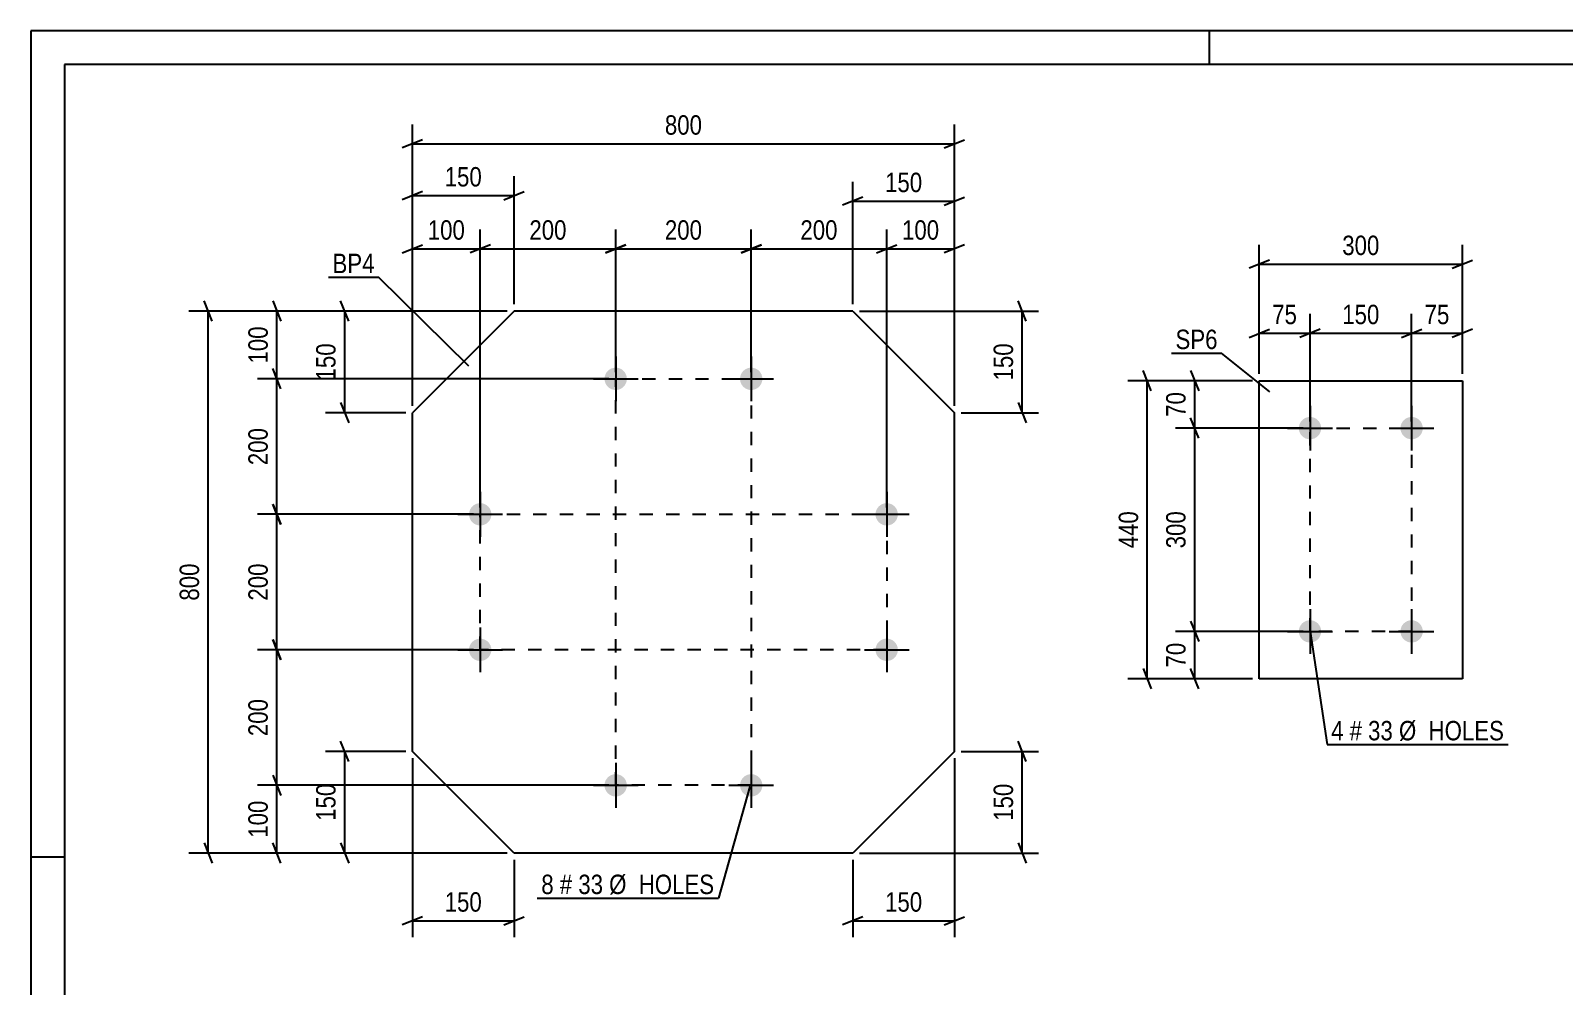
# Model space of a CAD drawing. Header units: millimetres. Extents: x 0 to 594, y 0 to 420.
# Drawn here: x 0 to 226.4, y 278.9 to 420 of the extents above; entities that cross this region are included whole.
import ezdxf

# ---------------------------------------------------------------- set-up
doc = ezdxf.new("R2010")
doc.units = ezdxf.units.MM
doc.linetypes.add('DXK_LINE_DOT2', pattern=[3.9198, 1.9599, -1.9599])
doc.styles.add('Arial Narrow', font='ARIALN.TTF', dxfattribs={"height": 0.2})

# ---------------------------------------------------------------- blocks, each defined once
blk = doc.blocks.new('Unknown-284934298-1134')
at = {"color": 5, "linetype": 'Continuous'}
for p, q in [((594, 420), (0, 420)), ((0, 420), (0, 0)), ((174, 415), (174, 420)), ((589, 415), (5, 415)), ((5, 415), (5, 5)), ((5, 298), (0, 298))]:
    blk.add_line(p, q, dxfattribs=at)
blk = doc.blocks.new('Part-284934298-6019 - 6018')
at = {"color": 2, "linetype": 'Continuous'}
for p, q in [((71.35, 378.61), (56.35, 363.61)), ((121.35, 378.61), (71.35, 378.61)), ((121.35, 378.61), (136.35, 363.61)), ((56.35, 313.61), (56.35, 363.61)), ((136.35, 313.61), (136.35, 363.61)), ((71.35, 298.61), (56.35, 313.61)), ((136.35, 313.61), (121.35, 298.61)), ((121.35, 298.61), (71.35, 298.61))]:
    blk.add_line(p, q, dxfattribs=at)
blk = doc.blocks.new('Bolt-284934298-6020 - 6018')
at = {"linetype": 'Continuous'}
for points in [[(86.35, 370.26, -1), (86.35, 366.96, -1)], [(106.35, 370.26, -1), (106.35, 366.96, -1)], [(66.35, 350.26, -1), (66.35, 346.96, -1)], [(126.35, 350.26, -1), (126.35, 346.96, -1)], [(66.35, 330.26, -1), (66.35, 326.96, -1)], [(126.35, 330.26, -1), (126.35, 326.96, -1)], [(86.35, 310.26, -1), (86.35, 306.96, -1)], [(106.35, 310.26, -1), (106.35, 306.96, -1)]]:
    blk.add_hatch(color=1, dxfattribs=at).paths.add_polyline_path(points)
at = {"color": 1, "linetype": 'Continuous'}
for p, q in [((86.35, 371.91), (86.35, 365.31)), ((106.35, 371.91), (106.35, 365.31)), ((83.05, 368.61), (89.65, 368.61)), ((103.05, 368.61), (109.65, 368.61)), ((66.35, 351.91), (66.35, 345.31)), ((126.35, 351.91), (126.35, 345.31)), ((63.05, 348.61), (69.65, 348.61)), ((123.05, 348.61), (129.65, 348.61)), ((66.35, 331.91), (66.35, 325.31)), ((126.35, 331.91), (126.35, 325.31)), ((63.05, 328.61), (69.65, 328.61)), ((123.05, 328.61), (129.65, 328.61)), ((86.35, 311.91), (86.35, 305.31)), ((106.35, 311.91), (106.35, 305.31)), ((83.05, 308.61), (89.65, 308.61)), ((103.05, 308.61), (109.65, 308.61))]:
    blk.add_line(p, q, dxfattribs=at)
blk = doc.blocks.new('Part-284934298-6135 - 6134')
at = {"color": 2, "linetype": 'Continuous'}
for p, q in [((181.33, 324.33), (181.33, 368.33)), ((181.33, 368.33), (211.33, 368.33)), ((211.33, 368.33), (211.33, 324.33)), ((211.33, 324.33), (181.33, 324.33))]:
    blk.add_line(p, q, dxfattribs=at)
blk = doc.blocks.new('Bolt-284934298-6136 - 6134')
at = {"linetype": 'Continuous'}
for points in [[(188.83, 362.98, -1), (188.83, 359.68, -1)], [(203.83, 362.98, -1), (203.83, 359.68, -1)], [(188.83, 332.98, -1), (188.83, 329.68, -1)], [(203.83, 332.98, -1), (203.83, 329.68, -1)]]:
    blk.add_hatch(color=1, dxfattribs=at).paths.add_polyline_path(points)
at = {"color": 1, "linetype": 'Continuous'}
for p, q in [((188.83, 364.63), (188.83, 358.03)), ((203.83, 364.63), (203.83, 358.03)), ((185.53, 361.33), (192.13, 361.33)), ((200.53, 361.33), (207.13, 361.33)), ((188.83, 334.63), (188.83, 328.03)), ((203.83, 334.63), (203.83, 328.03)), ((185.53, 331.33), (192.13, 331.33)), ((200.53, 331.33), (207.13, 331.33))]:
    blk.add_line(p, q, dxfattribs=at)
blk = doc.blocks.new('Rectangle-284934298-8695 - 6018')
at = {"color": 1, "linetype": 'DXK_LINE_DOT2'}
blk.add_lwpolyline([(86.35, 368.61), (106.35, 368.61), (106.35, 308.61), (86.35, 308.61), (86.35, 368.61)], close=True, dxfattribs=at)
blk = doc.blocks.new('Rectangle-284934298-8914 - 6134')
at = {"color": 1, "linetype": 'DXK_LINE_DOT2'}
blk.add_lwpolyline([(188.83, 361.33), (203.83, 361.33), (203.83, 331.33), (188.83, 331.33), (188.83, 361.33)], close=True, dxfattribs=at)
blk = doc.blocks.new('Rectangle-284934298-8705 - 6018')
at = {"color": 1, "linetype": 'DXK_LINE_DOT2'}
blk.add_lwpolyline([(66.35, 348.61), (126.35, 348.61), (126.35, 328.61), (66.35, 328.61), (66.35, 348.61)], close=True, dxfattribs=at)
blk = doc.blocks.new('StraightDimension-284934298-6352 - 6018')
at = {"color": 7, "linetype": 'Continuous'}
for p, q in [((136.35, 312.61), (136.35, 286.21)), ((121.35, 297.61), (121.35, 286.21)), ((122.85, 289.21), (119.85, 288.01)), ((121.35, 288.61), (136.35, 288.61)), ((134.85, 288.01), (137.85, 289.21))]:
    blk.add_line(p, q, dxfattribs=at)
at = {"color": 0}
blk.add_wipeout([(132.19, 289.36), (132.19, 293.56), (125.51, 293.56), (125.51, 289.36)], dxfattribs=at)
at = {"color": 3, "style": 'Arial Narrow'}
blk.add_text('150', height=2.863, dxfattribs=at).set_placement((126.11, 289.96))
blk = doc.blocks.new('StraightDimension-284934298-6384 - 6018')
at = {"color": 7, "linetype": 'Continuous'}
for p, q in [((126.35, 349.61), (126.35, 390.65)), ((136.35, 364.61), (136.35, 390.65)), ((124.85, 387.2), (127.85, 388.4)), ((126.35, 387.8), (136.35, 387.8)), ((137.85, 388.4), (134.85, 387.2))]:
    blk.add_line(p, q, dxfattribs=at)
at = {"color": 0}
blk.add_wipeout([(134.69, 388.55), (134.69, 392.75), (128.01, 392.75), (128.01, 388.55)], dxfattribs=at)
at = {"color": 3, "style": 'Arial Narrow'}
blk.add_text('100', height=2.863, dxfattribs=at).set_placement((128.61, 389.15))
blk = doc.blocks.new('StraightDimension-284934298-6356 - 6018')
at = {"color": 7, "linetype": 'Continuous'}
for p, q in [((56.35, 312.61), (56.35, 286.21)), ((71.35, 297.61), (71.35, 286.21)), ((57.85, 289.21), (54.85, 288.01)), ((56.35, 288.61), (71.35, 288.61)), ((69.85, 288.01), (72.85, 289.21))]:
    blk.add_line(p, q, dxfattribs=at)
at = {"color": 0}
blk.add_wipeout([(67.19, 289.36), (67.19, 293.56), (60.51, 293.56), (60.51, 289.36)], dxfattribs=at)
at = {"color": 3, "style": 'Arial Narrow'}
blk.add_text('150', height=2.863, dxfattribs=at).set_placement((61.11, 289.96))
blk = doc.blocks.new('StraightDimension-284934298-6360 - 6018')
at = {"color": 7, "linetype": 'Continuous'}
for p, q in [((121.35, 379.61), (121.35, 397.67)), ((136.35, 364.61), (136.35, 397.67)), ((122.85, 395.42), (119.85, 394.22)), ((121.35, 394.82), (136.35, 394.82)), ((134.85, 394.22), (137.85, 395.42))]:
    blk.add_line(p, q, dxfattribs=at)
at = {"color": 0}
blk.add_wipeout([(132.19, 395.57), (132.19, 399.77), (125.51, 399.77), (125.51, 395.57)], dxfattribs=at)
at = {"color": 3, "style": 'Arial Narrow'}
blk.add_text('150', height=2.863, dxfattribs=at).set_placement((126.11, 396.17))
blk = doc.blocks.new('StraightDimension-284934298-6364 - 6018')
at = {"color": 7, "linetype": 'Continuous'}
for p, q in [((56.35, 364.61), (56.35, 398.5)), ((71.35, 379.61), (71.35, 398.5)), ((57.85, 396.25), (54.85, 395.05)), ((69.85, 395.05), (72.85, 396.25)), ((56.35, 395.65), (71.35, 395.65))]:
    blk.add_line(p, q, dxfattribs=at)
at = {"color": 0}
blk.add_wipeout([(67.19, 396.4), (67.19, 400.6), (60.51, 400.6), (60.51, 396.4)], dxfattribs=at)
at = {"color": 3, "style": 'Arial Narrow'}
blk.add_text('150', height=2.863, dxfattribs=at).set_placement((61.11, 397))
blk = doc.blocks.new('StraightDimension-284934298-6368 - 6018')
at = {"color": 7, "linetype": 'Continuous'}
for p, q in [((122.35, 378.61), (148.75, 378.61)), ((146.95, 377.11), (145.75, 380.11)), ((146.35, 363.61), (146.35, 378.61)), ((145.75, 365.11), (146.95, 362.11)), ((137.35, 363.61), (148.75, 363.61))]:
    blk.add_line(p, q, dxfattribs=at)
at = {"color": 0}
blk.add_wipeout([(145.6, 374.45), (141.4, 374.45), (141.4, 367.77), (145.6, 367.77)], dxfattribs=at)
at = {"color": 3, "style": 'Arial Narrow'}
blk.add_text('150', height=2.863, rotation=90.0002, dxfattribs=at).set_placement((145, 368.37))
blk = doc.blocks.new('StraightDimension-284934298-6372 - 6018')
at = {"color": 7, "linetype": 'Continuous'}
for p, q in [((146.95, 312.11), (145.75, 315.11)), ((137.35, 313.61), (148.75, 313.61)), ((146.35, 298.61), (146.35, 313.61)), ((145.75, 300.11), (146.95, 297.11)), ((122.35, 298.61), (148.75, 298.61))]:
    blk.add_line(p, q, dxfattribs=at)
at = {"color": 0}
blk.add_wipeout([(145.6, 309.45), (141.4, 309.45), (141.4, 302.77), (145.6, 302.77)], dxfattribs=at)
at = {"color": 3, "style": 'Arial Narrow'}
blk.add_text('150', height=2.863, rotation=90.0002, dxfattribs=at).set_placement((145, 303.37))
blk = doc.blocks.new('StraightDimension-284934298-6376 - 6018')
at = {"color": 7, "linetype": 'Continuous'}
for p, q in [((70.35, 378.61), (43.5, 378.61)), ((46.95, 377.11), (45.75, 380.11)), ((46.35, 363.61), (46.35, 378.61)), ((45.75, 365.11), (46.95, 362.11)), ((55.35, 363.61), (43.5, 363.61))]:
    blk.add_line(p, q, dxfattribs=at)
at = {"color": 0}
blk.add_wipeout([(45.6, 374.45), (41.4, 374.45), (41.4, 367.77), (45.6, 367.77)], dxfattribs=at)
at = {"color": 3, "style": 'Arial Narrow'}
blk.add_text('150', height=2.863, rotation=90.0002, dxfattribs=at).set_placement((45, 368.37))
blk = doc.blocks.new('StraightDimension-284934298-6380 - 6018')
at = {"color": 7, "linetype": 'Continuous'}
for p, q in [((46.95, 312.11), (45.75, 315.11)), ((55.35, 313.61), (43.5, 313.61)), ((46.35, 298.61), (46.35, 313.61)), ((45.75, 300.11), (46.95, 297.11)), ((70.35, 298.61), (43.5, 298.61))]:
    blk.add_line(p, q, dxfattribs=at)
at = {"color": 0}
blk.add_wipeout([(45.6, 309.45), (41.4, 309.45), (41.4, 302.77), (45.6, 302.77)], dxfattribs=at)
at = {"color": 3, "style": 'Arial Narrow'}
blk.add_text('150', height=2.863, rotation=90.0002, dxfattribs=at).set_placement((45, 303.37))
blk = doc.blocks.new('StraightDimension-284934298-6388 - 6018')
at = {"color": 7, "linetype": 'Continuous'}
for p, q in [((56.35, 364.61), (56.35, 390.65)), ((66.35, 349.61), (66.35, 390.65)), ((54.85, 387.2), (57.85, 388.4)), ((56.35, 387.8), (66.35, 387.8)), ((67.85, 388.4), (64.85, 387.2))]:
    blk.add_line(p, q, dxfattribs=at)
at = {"color": 0}
blk.add_wipeout([(64.69, 388.55), (64.69, 392.75), (58.01, 392.75), (58.01, 388.55)], dxfattribs=at)
at = {"color": 3, "style": 'Arial Narrow'}
blk.add_text('100', height=2.863, dxfattribs=at).set_placement((58.61, 389.15))
blk = doc.blocks.new('StraightDimension-284934298-12539 - 6018')
at = {"color": 7, "linetype": 'Continuous'}
for p, q in [((36.94, 367.11), (35.74, 370.11)), ((85.35, 368.61), (33.49, 368.61)), ((36.34, 348.61), (36.34, 368.61)), ((65.35, 348.61), (33.49, 348.61)), ((35.74, 350.11), (36.94, 347.11))]:
    blk.add_line(p, q, dxfattribs=at)
at = {"color": 0}
blk.add_wipeout([(35.59, 361.95), (31.39, 361.95), (31.39, 355.27), (35.59, 355.27)], dxfattribs=at)
at = {"color": 3, "style": 'Arial Narrow'}
blk.add_text('200', height=2.863, rotation=90.0002, dxfattribs=at).set_placement((34.99, 355.87))
blk = doc.blocks.new('StraightDimension-284934298-6404 - 6018')
at = {"color": 7, "linetype": 'Continuous'}
for p, q in [((56.35, 364.61), (56.35, 406.15)), ((136.35, 364.61), (136.35, 406.15)), ((57.85, 403.9), (54.85, 402.7)), ((56.35, 403.3), (136.35, 403.3)), ((134.85, 402.7), (137.85, 403.9))]:
    blk.add_line(p, q, dxfattribs=at)
at = {"color": 0}
blk.add_wipeout([(99.69, 404.05), (99.69, 408.25), (93.01, 408.25), (93.01, 404.05)], dxfattribs=at)
at = {"color": 3, "style": 'Arial Narrow'}
blk.add_text('800', height=2.863, dxfattribs=at).set_placement((93.61, 404.65))
blk = doc.blocks.new('StraightDimension-284934298-6408 - 6018')
at = {"color": 7, "linetype": 'Continuous'}
for p, q in [((70.35, 378.61), (33.49, 378.61)), ((35.74, 380.11), (36.94, 377.11)), ((36.34, 368.61), (36.34, 378.61)), ((36.94, 367.11), (35.74, 370.11)), ((85.35, 368.61), (33.49, 368.61))]:
    blk.add_line(p, q, dxfattribs=at)
at = {"color": 0}
blk.add_wipeout([(35.59, 376.95), (31.39, 376.95), (31.39, 370.27), (35.59, 370.27)], dxfattribs=at)
at = {"color": 3, "style": 'Arial Narrow'}
blk.add_text('100', height=2.863, rotation=90.0002, dxfattribs=at).set_placement((34.99, 370.87))
blk = doc.blocks.new('StraightDimension-284934298-6412 - 6018')
at = {"color": 7, "linetype": 'Continuous'}
for p, q in [((85.35, 308.61), (33.49, 308.61)), ((35.74, 310.11), (36.94, 307.11)), ((36.34, 298.61), (36.34, 308.61)), ((36.94, 297.11), (35.74, 300.11)), ((70.35, 298.61), (33.49, 298.61))]:
    blk.add_line(p, q, dxfattribs=at)
at = {"color": 0}
blk.add_wipeout([(35.59, 306.95), (31.39, 306.95), (31.39, 300.27), (35.59, 300.27)], dxfattribs=at)
at = {"color": 3, "style": 'Arial Narrow'}
blk.add_text('100', height=2.863, rotation=90.0002, dxfattribs=at).set_placement((34.99, 300.87))
blk = doc.blocks.new('StraightDimension-284934298-6428 - 6018')
at = {"color": 7, "linetype": 'Continuous'}
for p, q in [((70.35, 378.61), (23.35, 378.61)), ((26.8, 377.11), (25.6, 380.11)), ((26.2, 298.61), (26.2, 378.61)), ((25.6, 300.11), (26.8, 297.11)), ((70.35, 298.61), (23.35, 298.61))]:
    blk.add_line(p, q, dxfattribs=at)
at = {"color": 0}
blk.add_wipeout([(25.45, 341.95), (21.25, 341.95), (21.25, 335.27), (25.45, 335.27)], dxfattribs=at)
at = {"color": 3, "style": 'Arial Narrow'}
blk.add_text('800', height=2.863, rotation=90.0002, dxfattribs=at).set_placement((24.85, 335.87))
blk = doc.blocks.new('StraightDimension-284934298-12529 - 6018')
at = {"color": 7, "linetype": 'Continuous'}
for p, q in [((66.35, 349.61), (66.35, 390.65)), ((86.35, 369.61), (86.35, 390.65)), ((67.85, 388.4), (64.85, 387.2)), ((66.35, 387.8), (86.35, 387.8)), ((84.85, 387.2), (87.85, 388.4))]:
    blk.add_line(p, q, dxfattribs=at)
at = {"color": 0}
blk.add_wipeout([(79.69, 388.55), (79.69, 392.75), (73.01, 392.75), (73.01, 388.55)], dxfattribs=at)
at = {"color": 3, "style": 'Arial Narrow'}
blk.add_text('200', height=2.863, dxfattribs=at).set_placement((73.61, 389.15))
blk = doc.blocks.new('StraightDimension-284934298-12531 - 6018')
at = {"color": 7, "linetype": 'Continuous'}
for p, q in [((86.35, 369.61), (86.35, 390.65)), ((106.35, 369.61), (106.35, 390.65)), ((87.85, 388.4), (84.85, 387.2)), ((86.35, 387.8), (106.35, 387.8)), ((104.85, 387.2), (107.85, 388.4))]:
    blk.add_line(p, q, dxfattribs=at)
at = {"color": 0}
blk.add_wipeout([(99.69, 388.55), (99.69, 392.75), (93.01, 392.75), (93.01, 388.55)], dxfattribs=at)
at = {"color": 3, "style": 'Arial Narrow'}
blk.add_text('200', height=2.863, dxfattribs=at).set_placement((93.61, 389.15))
blk = doc.blocks.new('StraightDimension-284934298-12533 - 6018')
at = {"color": 7, "linetype": 'Continuous'}
for p, q in [((106.35, 369.61), (106.35, 390.65)), ((126.35, 349.61), (126.35, 390.65)), ((107.85, 388.4), (104.85, 387.2)), ((106.35, 387.8), (126.35, 387.8)), ((124.85, 387.2), (127.85, 388.4))]:
    blk.add_line(p, q, dxfattribs=at)
at = {"color": 0}
blk.add_wipeout([(119.69, 388.55), (119.69, 392.75), (113.01, 392.75), (113.01, 388.55)], dxfattribs=at)
at = {"color": 3, "style": 'Arial Narrow'}
blk.add_text('200', height=2.863, dxfattribs=at).set_placement((113.61, 389.15))
blk = doc.blocks.new('StraightDimension-284934298-12535 - 6018')
at = {"color": 7, "linetype": 'Continuous'}
for p, q in [((65.35, 328.61), (33.49, 328.61)), ((36.94, 327.11), (35.74, 330.11)), ((36.34, 308.61), (36.34, 328.61)), ((85.35, 308.61), (33.49, 308.61)), ((35.74, 310.11), (36.94, 307.11))]:
    blk.add_line(p, q, dxfattribs=at)
at = {"color": 0}
blk.add_wipeout([(35.59, 321.95), (31.39, 321.95), (31.39, 315.27), (35.59, 315.27)], dxfattribs=at)
at = {"color": 3, "style": 'Arial Narrow'}
blk.add_text('200', height=2.863, rotation=90.0002, dxfattribs=at).set_placement((34.99, 315.87))
blk = doc.blocks.new('StraightDimension-284934298-12537 - 6018')
at = {"color": 7, "linetype": 'Continuous'}
for p, q in [((65.35, 348.61), (33.49, 348.61)), ((36.94, 347.11), (35.74, 350.11)), ((36.34, 328.61), (36.34, 348.61)), ((65.35, 328.61), (33.49, 328.61)), ((35.74, 330.11), (36.94, 327.11))]:
    blk.add_line(p, q, dxfattribs=at)
at = {"color": 0}
blk.add_wipeout([(35.59, 341.95), (31.39, 341.95), (31.39, 335.27), (35.59, 335.27)], dxfattribs=at)
at = {"color": 3, "style": 'Arial Narrow'}
blk.add_text('200', height=2.863, rotation=90.0002, dxfattribs=at).set_placement((34.99, 335.87))
blk = doc.blocks.new('StraightDimension-284934298-6642 - 6134')
at = {"color": 7, "linetype": 'Continuous'}
for p, q in [((171.21, 369.83), (172.41, 366.83)), ((180.33, 368.33), (168.96, 368.33)), ((171.81, 361.33), (171.81, 368.33)), ((172.41, 359.83), (171.21, 362.83)), ((187.83, 361.33), (168.96, 361.33))]:
    blk.add_line(p, q, dxfattribs=at)
at = {"color": 0}
blk.add_wipeout([(171.06, 367.26), (166.86, 367.26), (166.86, 362.4), (171.06, 362.4)], dxfattribs=at)
at = {"color": 3, "style": 'Arial Narrow'}
blk.add_text('70', height=2.863, rotation=90.0002, dxfattribs=at).set_placement((170.46, 363))
blk = doc.blocks.new('StraightDimension-284934298-6644 - 6134')
at = {"color": 7, "linetype": 'Continuous'}
for p, q in [((171.21, 332.83), (172.41, 329.83)), ((187.83, 331.33), (168.96, 331.33)), ((171.81, 324.33), (171.81, 331.33)), ((180.33, 324.33), (168.96, 324.33)), ((172.41, 322.83), (171.21, 325.83))]:
    blk.add_line(p, q, dxfattribs=at)
at = {"color": 0}
blk.add_wipeout([(171.06, 330.26), (166.86, 330.26), (166.86, 325.4), (171.06, 325.4)], dxfattribs=at)
at = {"color": 3, "style": 'Arial Narrow'}
blk.add_text('70', height=2.863, rotation=90.0002, dxfattribs=at).set_placement((170.46, 326))
blk = doc.blocks.new('StraightDimension-284934298-6643 - 6134')
at = {"color": 7, "linetype": 'Continuous'}
for p, q in [((172.41, 359.83), (171.21, 362.83)), ((187.83, 361.33), (168.96, 361.33)), ((171.81, 331.33), (171.81, 361.33)), ((171.21, 332.83), (172.41, 329.83)), ((187.83, 331.33), (168.96, 331.33))]:
    blk.add_line(p, q, dxfattribs=at)
at = {"color": 0}
blk.add_wipeout([(171.06, 349.67), (166.86, 349.67), (166.86, 342.99), (171.06, 342.99)], dxfattribs=at)
at = {"color": 3, "style": 'Arial Narrow'}
blk.add_text('300', height=2.863, rotation=90.0002, dxfattribs=at).set_placement((170.46, 343.59))
blk = doc.blocks.new('StraightDimension-284934298-6654 - 6134')
at = {"color": 7, "linetype": 'Continuous'}
for p, q in [((165.41, 366.83), (164.21, 369.83)), ((180.33, 368.33), (161.96, 368.33)), ((164.81, 324.33), (164.81, 368.33)), ((180.33, 324.33), (161.96, 324.33)), ((164.21, 325.83), (165.41, 322.83))]:
    blk.add_line(p, q, dxfattribs=at)
at = {"color": 0}
blk.add_wipeout([(164.06, 349.67), (159.86, 349.67), (159.86, 342.99), (164.06, 342.99)], dxfattribs=at)
at = {"color": 3, "style": 'Arial Narrow'}
blk.add_text('440', height=2.863, rotation=90.0002, dxfattribs=at).set_placement((163.46, 343.59))
blk = doc.blocks.new('StraightDimension-284934298-6658 - 6134')
at = {"color": 7, "linetype": 'Continuous'}
for p, q in [((203.83, 362.33), (203.83, 378.18)), ((211.33, 369.33), (211.33, 378.18)), ((202.33, 374.73), (205.33, 375.93)), ((212.83, 375.93), (209.83, 374.73)), ((203.83, 375.33), (211.33, 375.33))]:
    blk.add_line(p, q, dxfattribs=at)
at = {"color": 0}
blk.add_wipeout([(210.01, 376.08), (210.01, 380.28), (205.15, 380.28), (205.15, 376.08)], dxfattribs=at)
at = {"color": 3, "style": 'Arial Narrow'}
blk.add_text('75', height=2.863, dxfattribs=at).set_placement((205.75, 376.68))
blk = doc.blocks.new('StraightDimension-284934298-6659 - 6134')
at = {"color": 7, "linetype": 'Continuous'}
for p, q in [((188.83, 362.33), (188.83, 378.18)), ((203.83, 362.33), (203.83, 378.18)), ((190.33, 375.93), (187.33, 374.73)), ((202.33, 374.73), (205.33, 375.93)), ((188.83, 375.33), (203.83, 375.33))]:
    blk.add_line(p, q, dxfattribs=at)
at = {"color": 0}
blk.add_wipeout([(199.67, 376.08), (199.67, 380.28), (192.99, 380.28), (192.99, 376.08)], dxfattribs=at)
at = {"color": 3, "style": 'Arial Narrow'}
blk.add_text('150', height=2.863, dxfattribs=at).set_placement((193.59, 376.68))
blk = doc.blocks.new('StraightDimension-284934298-6660 - 6134')
at = {"color": 7, "linetype": 'Continuous'}
for p, q in [((181.33, 369.33), (181.33, 378.18)), ((188.83, 362.33), (188.83, 378.18)), ((179.83, 374.73), (182.83, 375.93)), ((190.33, 375.93), (187.33, 374.73)), ((181.33, 375.33), (188.83, 375.33))]:
    blk.add_line(p, q, dxfattribs=at)
at = {"color": 0}
blk.add_wipeout([(187.51, 376.08), (187.51, 380.28), (182.65, 380.28), (182.65, 376.08)], dxfattribs=at)
at = {"color": 3, "style": 'Arial Narrow'}
blk.add_text('75', height=2.863, dxfattribs=at).set_placement((183.25, 376.68))
blk = doc.blocks.new('StraightDimension-284934298-6670 - 6134')
at = {"color": 7, "linetype": 'Continuous'}
for p, q in [((181.33, 369.33), (181.33, 388.38)), ((211.33, 369.33), (211.33, 388.38)), ((182.83, 386.13), (179.83, 384.93)), ((181.33, 385.53), (211.33, 385.53)), ((209.83, 384.93), (212.83, 386.13))]:
    blk.add_line(p, q, dxfattribs=at)
at = {"color": 0}
blk.add_wipeout([(199.67, 386.28), (199.67, 390.48), (192.99, 390.48), (192.99, 386.28)], dxfattribs=at)
at = {"color": 3, "style": 'Arial Narrow'}
blk.add_text('300', height=2.863, dxfattribs=at).set_placement((193.59, 386.88))
blk = doc.blocks.new('Mark-284934298-6887 - 6018')
at = {"color": 0}
blk.add_wipeout([(77.2, 292.56), (77.2, 295.56), (75.37, 295.56), (75.37, 292.56)], dxfattribs=at)
blk.add_wipeout([(77.2, 292.56), (77.2, 295.56), (75.37, 295.56), (75.37, 292.56)], dxfattribs=at)
blk.add_wipeout([(79.93, 292.56), (79.93, 295.56), (78.1, 295.56), (78.1, 292.56)], dxfattribs=at)
blk.add_wipeout([(79.93, 292.56), (79.93, 295.56), (78.1, 295.56), (78.1, 292.56)], dxfattribs=at)
at = {"color": 3, "style": 'Arial Narrow'}
blk.add_text('8', height=2.86, dxfattribs=at).set_placement((75.37, 292.56))
at = {"color": 0}
blk.add_wipeout([(84.48, 292.56), (84.48, 295.56), (80.83, 295.56), (80.83, 292.56)], dxfattribs=at)
blk.add_wipeout([(84.48, 292.56), (84.48, 295.56), (80.83, 295.56), (80.83, 292.56)], dxfattribs=at)
at = {"color": 3, "style": 'Arial Narrow'}
blk.add_text('#', height=2.86, dxfattribs=at).set_placement((78.1, 292.56))
at = {"color": 0}
blk.add_wipeout([(100.91, 292.56), (100.91, 295.56), (85.38, 295.56), (85.38, 292.56)], dxfattribs=at)
blk.add_wipeout([(100.91, 292.56), (100.91, 295.56), (85.38, 295.56), (85.38, 292.56)], dxfattribs=at)
at = {"color": 7, "linetype": 'Continuous'}
for p in [(106.13, 308.43), (74.77, 291.96)]:
    blk.add_line(p, (101.51, 291.96), dxfattribs=at)
at = {"color": 3, "style": 'Arial Narrow'}
for s, p in [('33', (80.83, 292.56)), ('Ø  HOLES', (85.38, 292.56))]:
    blk.add_text(s, height=2.863, dxfattribs=at).set_placement(p)
blk = doc.blocks.new('Mark-284934298-6884 - 6018')
at = {"color": 0}
blk.add_wipeout([(50.76, 384.21), (50.76, 387.21), (44.55, 387.21), (44.55, 384.21)], dxfattribs=at)
blk.add_wipeout([(50.76, 384.21), (50.76, 387.21), (44.55, 387.21), (44.55, 384.21)], dxfattribs=at)
at = {"color": 30, "linetype": 'Continuous'}
for p in [(43.95, 383.61), (64.65, 370.47)]:
    blk.add_line(p, (51.36, 383.61), dxfattribs=at)
at = {"color": 3, "style": 'Arial Narrow'}
blk.add_text('BP4', height=2.863, dxfattribs=at).set_placement((44.55, 384.21))
blk = doc.blocks.new('Mark-284934298-6947 - 6134')
at = {"color": 0}
blk.add_wipeout([(175.19, 373), (175.19, 376), (168.98, 376), (168.98, 373)], dxfattribs=at)
blk.add_wipeout([(175.19, 373), (175.19, 376), (168.98, 376), (168.98, 373)], dxfattribs=at)
at = {"color": 30, "linetype": 'Continuous'}
for p in [(168.38, 372.4), (182.89, 366.69)]:
    blk.add_line(p, (175.79, 372.4), dxfattribs=at)
at = {"color": 3, "style": 'Arial Narrow'}
blk.add_text('SP6', height=2.863, dxfattribs=at).set_placement((168.98, 373))
blk = doc.blocks.new('Mark-284934298-6950 - 6134')
at = {"color": 0}
blk.add_wipeout([(193.78, 315.25), (193.78, 318.25), (191.95, 318.25), (191.95, 315.25)], dxfattribs=at)
blk.add_wipeout([(193.78, 315.25), (193.78, 318.25), (191.95, 318.25), (191.95, 315.25)], dxfattribs=at)
at = {"color": 7, "linetype": 'Continuous'}
blk.add_line((188.83, 331.33), (191.35, 314.65), dxfattribs=at)
at = {"color": 0}
blk.add_wipeout([(196.5, 315.25), (196.5, 318.25), (194.68, 318.25), (194.68, 315.25)], dxfattribs=at)
blk.add_wipeout([(196.5, 315.25), (196.5, 318.25), (194.68, 318.25), (194.68, 315.25)], dxfattribs=at)
at = {"color": 3, "style": 'Arial Narrow'}
blk.add_text('4', height=2.86, dxfattribs=at).set_placement((191.95, 315.25))
at = {"color": 0}
blk.add_wipeout([(201.06, 315.25), (201.06, 318.25), (197.4, 318.25), (197.4, 315.25)], dxfattribs=at)
blk.add_wipeout([(201.06, 315.25), (201.06, 318.25), (197.4, 318.25), (197.4, 315.25)], dxfattribs=at)
at = {"color": 3, "style": 'Arial Narrow'}
blk.add_text('#', height=2.86, dxfattribs=at).set_placement((194.68, 315.25))
at = {"color": 0}
blk.add_wipeout([(217.49, 315.25), (217.49, 318.25), (201.96, 318.25), (201.96, 315.25)], dxfattribs=at)
blk.add_wipeout([(217.49, 315.25), (217.49, 318.25), (201.96, 318.25), (201.96, 315.25)], dxfattribs=at)
at = {"color": 7, "linetype": 'Continuous'}
blk.add_line((191.35, 314.65), (218.09, 314.65), dxfattribs=at)
at = {"color": 3, "style": 'Arial Narrow'}
for s, p in [('33', (197.4, 315.25)), ('Ø  HOLES', (201.96, 315.25))]:
    blk.add_text(s, height=2.863, dxfattribs=at).set_placement(p)

msp = doc.modelspace()

# ---------------------------------------------------------------- block references
for name in ['Unknown-284934298-1134', 'Part-284934298-6019 - 6018', 'Bolt-284934298-6020 - 6018', 'Rectangle-284934298-8695 - 6018', 'Part-284934298-6135 - 6134', 'Bolt-284934298-6136 - 6134', 'Rectangle-284934298-8914 - 6134', 'Rectangle-284934298-8705 - 6018']:
    msp.add_blockref(name, (0, 0))

# ---------------------------------------------------------------- next in the draw order: block references
for name in ['StraightDimension-284934298-6364 - 6018', 'StraightDimension-284934298-6384 - 6018', 'StraightDimension-284934298-6658 - 6134', 'StraightDimension-284934298-6642 - 6134', 'StraightDimension-284934298-6644 - 6134', 'StraightDimension-284934298-6356 - 6018', 'StraightDimension-284934298-6352 - 6018']:
    msp.add_blockref(name, (0, 0))

# ---------------------------------------------------------------- next in the draw order: block references
for name in ['StraightDimension-284934298-6360 - 6018', 'StraightDimension-284934298-6376 - 6018', 'StraightDimension-284934298-6643 - 6134', 'StraightDimension-284934298-6380 - 6018', 'StraightDimension-284934298-6372 - 6018']:
    msp.add_blockref(name, (0, 0))

# ---------------------------------------------------------------- next in the draw order: block references
for name in ['StraightDimension-284934298-6388 - 6018', 'StraightDimension-284934298-6368 - 6018', 'StraightDimension-284934298-6659 - 6134', 'StraightDimension-284934298-6654 - 6134', 'Mark-284934298-6950 - 6134', 'StraightDimension-284934298-6412 - 6018']:
    msp.add_blockref(name, (0, 0))

# ---------------------------------------------------------------- next in the draw order: block references
for name in ['StraightDimension-284934298-6660 - 6134', 'StraightDimension-284934298-12539 - 6018']:
    msp.add_blockref(name, (0, 0))

# ---------------------------------------------------------------- next in the draw order: block references
for name in ['StraightDimension-284934298-6404 - 6018', 'StraightDimension-284934298-6670 - 6134']:
    msp.add_blockref(name, (0, 0))

# ---------------------------------------------------------------- next in the draw order: block references
for name in ['StraightDimension-284934298-6408 - 6018', 'Mark-284934298-6947 - 6134']:
    msp.add_blockref(name, (0, 0))

# ---------------------------------------------------------------- next in the draw order: block references
msp.add_blockref('StraightDimension-284934298-6428 - 6018', (0, 0))

# ---------------------------------------------------------------- next in the draw order: block references
for name in ['StraightDimension-284934298-12529 - 6018', 'StraightDimension-284934298-12535 - 6018']:
    msp.add_blockref(name, (0, 0))

# ---------------------------------------------------------------- next in the draw order: block references
for name in ['StraightDimension-284934298-12531 - 6018', 'Mark-284934298-6884 - 6018', 'StraightDimension-284934298-12537 - 6018', 'Mark-284934298-6887 - 6018']:
    msp.add_blockref(name, (0, 0))

# ---------------------------------------------------------------- next in the draw order: block references
msp.add_blockref('StraightDimension-284934298-12533 - 6018', (0, 0))

doc.saveas('drawing.dxf')
